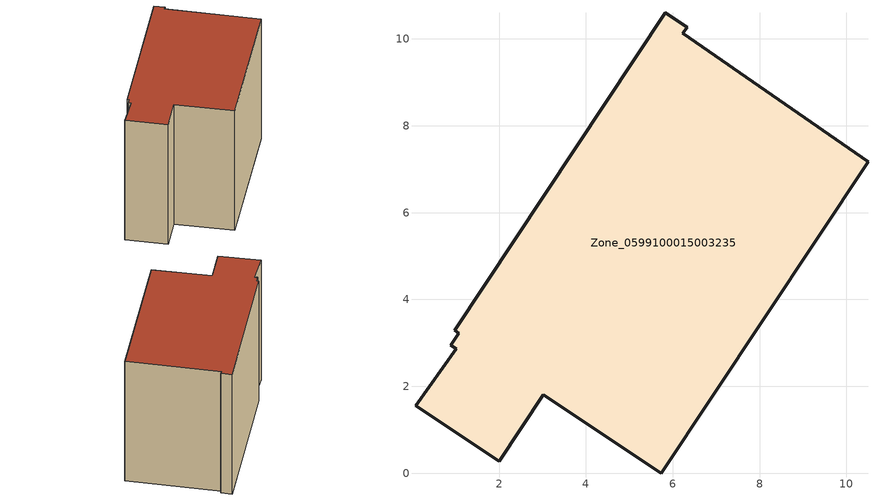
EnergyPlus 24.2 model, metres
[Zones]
Zone_0599100015003235
 floor ground (C_G): 5.74,0 3.02,1.8 2,0.27 0.07,1.55 1.02,2.87 0.89,2.94 1.07,3.22 0.97,3.29 5.83,10.6 6.33,10.27 6.23,10.13 10.5,7.17 z0.88
 wall outside (C_F): 0.97,3.29 1.07,3.22 0.89,2.94 1.02,2.87 0.07,1.55 2,0.27 3.02,1.8 5.74,0 10.5,7.17 6.23,10.13 6.33,10.27 5.83,10.6 0.97,3.29 z0.88:8.57
 roof outside (C_R): 5.74,0 10.5,7.17 6.23,10.13 6.33,10.27 5.83,10.6 0.97,3.29 1.07,3.22 0.89,2.94 1.02,2.87 0.07,1.55 2,0.27 3.02,1.8 z8.57
[BUILDING]
Pand.0599100015003235: North Axis=0; Terrain=City; Loads Convergence Tolerance Value=0.04; Temperature Convergence Tolerance Value=0.4; Solar Distribution=FullExterior; Maximum Number of Warmup Days=25; Minimum Number of Warmup Days=1
[Site:Location]
Rotterdam.The.Hague.AP_ZH_NLD Design_Conditions: Latitude=51.96; Longitude=4.45; Time Zone=1; Elevation=-4.5
[SITE:GROUNDTEMPERATURE:BUILDINGSURFACE]
18, 18, 18, 18, 18, 18, 18, 18, 18, 18, 18, 18
[MATERIAL] Thermal Absorptance=0.9; Solar Absorptance=0.7; Visible Absorptance=0.7
Name | Roughness | Thickness | Conductivity | Density | Specific Heat
G.TI.1965-1974 | MediumSmooth | 0.15 | 0.882353 | 540 | 1210
F.TI.1965-1974 | Rough | 0.3 | 0.697674 | 1920 | 840
R.TI.1965-1974 | MediumRough | 0.2 | 0.232558 | 1500 | 1000
[CONSTRUCTION]
C_G: G.TI.1965-1974
C_F: F.TI.1965-1974
C_R: R.TI.1965-1974
[ZONE]
Zone_0599100015003235: Type=1; Multiplier=1; Ceiling Height=Autocalculate; Volume=Autocalculate; Floor Area=autocalculate; Part of Total Floor Area=Yes
[ZONEINFILTRATION:DESIGNFLOWRATE]
Infil_Zone_0599100015003235: Zone or ZoneList or Space or SpaceList=Zone_0599100015003235; Schedule=AlwaysOn; Design Flow Rate Calculation Method=Flow/Area; Flow Rate per Floor Area=0.003; Constant Term Coefficient=1; Temperature Term Coefficient=0; Velocity Term Coefficient=0; Velocity Squared Term Coefficient=0
[HVACTEMPLATE:ZONE:IDEALLOADSAIRSYSTEM]
Zone_0599100015003235: Maximum Heating Supply Air Temperature=50; Minimum Cooling Supply Air Temperature=13; Maximum Heating Supply Air Humidity Ratio=0.0156; Minimum Cooling Supply Air Humidity Ratio=0.0077; Heating Limit=NoLimit; Cooling Limit=NoLimit; Dehumidification Control Type=ConstantSensibleHeatRatio; Cooling Sensible Heat Ratio=0.7; Dehumidification Setpoint=60; Humidification Control Type=None; Humidification Setpoint=30; Outdoor Air Method=None; Outdoor Air Flow Rate per Person=0.00944; Outdoor Air Flow Rate per Zone Floor Area=0; Outdoor Air Flow Rate per Zone=0; Demand Controlled Ventilation Type=None; Outdoor Air Economizer Type=NoEconomizer; Heat Recovery Type=None; Sensible Heat Recovery Effectiveness=0.7; Latent Heat Recovery Effectiveness=0.65
[ZONECONTROL:THERMOSTAT]
ThermostatControl_Zone_0599100015003235: Zone or ZoneList=Zone_0599100015003235; Control Type Schedule=DualSetpointControlType; Control 1=Thermostat_Zone_0599100015003235; Temperature Difference Between Cutout And Setpoint=0
[THERMOSTATSETPOINT:DUALSETPOINT]
Thermostat_Zone_0599100015003235: Heating Setpoint Temperature Schedule=HeatingSetpoint_Zone_0599100015003235; Cooling Setpoint Temperature Schedule=CoolingSetpoint_Zone_0599100015003235
[SCHEDULE:COMPACT]
HeatingSetpoint_Zone_0599100015003235: Through: 12/31, For: AllDays, Until: 24:00, 21
CoolingSetpoint_Zone_0599100015003235: Through: 12/31, For: AllDays, Until: 24:00, 24
DualSetpointControlType: Through: 12/31, For: AllDays, Until: 24:00, 4
AlwaysOn: Through: 12/31, For: AllDays, Until: 24:00, 1
